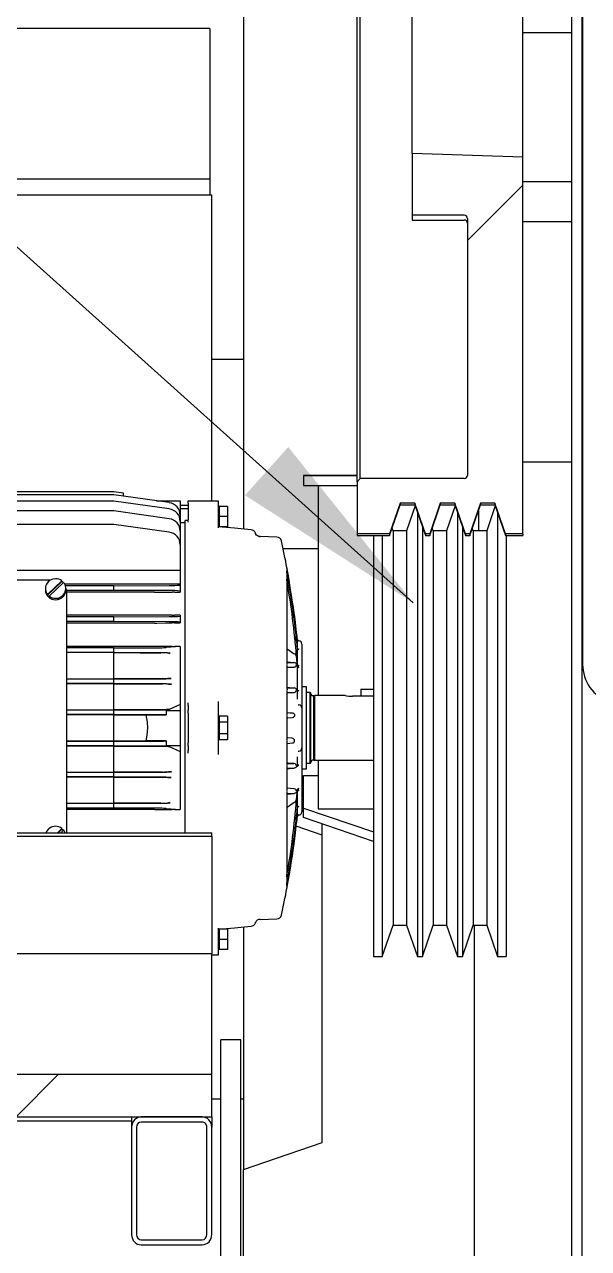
# Model space of a CAD drawing. Header units: millimetres. Extents: x 0 to 55611, y 0 to 32827.
# Drawn here: x 13810 to 14167, y 14158 to 14934 of the extents above; entities that cross this region are included whole.
import ezdxf

# ---------------------------------------------------------------- set-up
doc = ezdxf.new("R2010")
doc.units = ezdxf.units.MM
doc.header["$LTSCALE"] = 10
doc.linetypes.add('SLD-Continua', pattern=[0])
doc.layers.add('EQUIPO', color=30, linetype='SLD-Continua')
doc.layers.add('STRUC', color=5, linetype='SLD-Continua')
doc.styles.add('1', font='romans.shx', dxfattribs={"height": 125})
doc.dimstyles.new('50', dxfattribs={"dimscale": 0, "dimtxt": 125, "dimasz": 125, "dimexe": 125, "dimexo": 125, "dimgap": 50, "dimtad": 1, "dimdec": 0, "dimlfac": 49.861111, "dimzin": 1, "dimtxsty": '1', "dimcen": 2.5, "dimclrd": 1, "dimclre": 1, "dimadec": 0, "dimazin": 0, "dimtfac": 1, "dimtdec": 0, "dimtmove": 0, "dimatfit": 3, "dimfxl": 1, "dimtzin": 1, "dimarcsym": 0})

msp = doc.modelspace()

# ---------------------------------------------------------------- hatches: boundary and pattern name
at = {"linetype": 'SLD-Continua', "lineweight": 18}
h = msp.add_hatch(dxfattribs=at)
h.set_pattern_fill('ANSI31', scale=60, style=0)
h.set_pattern_definition([(45, (-10791.88, -12779.92), (-134.7038, 134.7038), [])])
edge = h.paths.add_edge_path(flags=0)
edge.add_spline(control_points=[(14125.6, 14849.39), (14102.27, 14850.18), (14078.94, 14850.97), (14055.6, 14851.77)], knot_values=[0.147733, 0.147733, 0.147733, 0.147733, 0.217773, 0.217773, 0.217773, 0.217773], weights=[1, 1, 1, 1], degree=3, periodic=0)
edge.add_line((14055.6, 14851.77), (14055.6, 14812.64))
edge.add_line((14055.6, 14812.64), (14088.6, 14812.64))
edge.add_spline(control_points=[(14088.6, 14812.64), (14088.79, 14812.64), (14088.98, 14812.61), (14089.16, 14812.56), (14089.37, 14812.49), (14089.57, 14812.39), (14089.75, 14812.27), (14089.93, 14812.14), (14090.09, 14811.98), (14090.22, 14811.8), (14090.35, 14811.61), (14090.45, 14811.4), (14090.52, 14811.18), (14090.57, 14810.99), (14090.6, 14810.78), (14090.6, 14810.58)], knot_values=[0.007559, 0.007559, 0.007559, 0.007559, 0.008123, 0.008123, 0.008123, 0.008775, 0.008775, 0.008775, 0.009438, 0.009438, 0.009438, 0.010119, 0.010119, 0.010119, 0.010735, 0.010735, 0.010735, 0.010735], weights=[1, 1, 1, 1, 1, 1, 1, 1, 1, 1, 1, 1, 1, 1, 1, 1], degree=3, periodic=0)
edge.add_line((14090.6, 14810.58), (14090.6, 14647.73))
edge.add_spline(control_points=[(14090.6, 14647.73), (14090.6, 14647.63), (14090.6, 14647.52), (14090.58, 14647.42), (14090.55, 14647.2), (14090.47, 14646.98), (14090.37, 14646.78), (14090.26, 14646.58), (14090.12, 14646.39), (14089.95, 14646.24), (14089.78, 14646.09), (14089.59, 14645.97), (14089.38, 14645.88), (14089.25, 14645.82), (14089.12, 14645.78), (14088.98, 14645.76), (14088.86, 14645.73), (14088.73, 14645.72), (14088.6, 14645.72)], knot_values=[0.009776, 0.009776, 0.009776, 0.009776, 0.010087, 0.010087, 0.010087, 0.010764, 0.010764, 0.010764, 0.011441, 0.011441, 0.011441, 0.012115, 0.012115, 0.012115, 0.012532, 0.012532, 0.012532, 0.012907, 0.012907, 0.012907, 0.012907], weights=[1, 1, 1, 1, 1, 1, 1, 1, 1, 1, 1, 1, 1, 1, 1, 1, 1, 1, 1], degree=3, periodic=0)
edge.add_line((14088.6, 14645.72), (14022.6, 14645.72))
edge.add_spline(control_points=[(14022.6, 14645.72), (14021.94, 14645.05), (14021.27, 14644.38), (14020.6, 14643.71)], knot_values=[0.720724, 0.720724, 0.720724, 0.720724, 0.723555, 0.723555, 0.723555, 0.723555], weights=[1, 1, 1, 1], degree=3, periodic=0)
edge.add_line((14020.6, 14643.71), (14020.6, 14610.59))
edge.add_line((14020.6, 14610.59), (14041.25, 14610.59))
edge.add_spline(control_points=[(14041.25, 14610.59), (14043.49, 14617.11), (14045.73, 14623.63), (14047.97, 14630.16)], knot_values=[0, 0, 0, 0, 1, 1, 1, 1], weights=[1, 1, 1, 1], degree=3, periodic=0)
edge.add_line((14047.97, 14630.16), (14057.24, 14630.16))
edge.add_spline(control_points=[(14057.24, 14630.16), (14059.48, 14623.63), (14061.72, 14617.11), (14063.95, 14610.59)], knot_values=[0, 0, 0, 0, 1, 1, 1, 1], weights=[1, 1, 1, 1], degree=3, periodic=0)
edge.add_line((14063.95, 14610.59), (14066.65, 14610.59))
edge.add_spline(control_points=[(14066.65, 14610.59), (14068.89, 14617.11), (14071.13, 14623.63), (14073.37, 14630.16)], knot_values=[0, 0, 0, 0, 1, 1, 1, 1], weights=[1, 1, 1, 1], degree=3, periodic=0)
edge.add_line((14073.37, 14630.16), (14082.64, 14630.16))
edge.add_spline(control_points=[(14082.64, 14630.16), (14084.88, 14623.63), (14087.12, 14617.11), (14089.35, 14610.59)], knot_values=[0, 0, 0, 0, 1, 1, 1, 1], weights=[1, 1, 1, 1], degree=3, periodic=0)
edge.add_line((14089.35, 14610.59), (14092.05, 14610.59))
edge.add_spline(control_points=[(14092.05, 14610.59), (14094.29, 14617.11), (14096.53, 14623.63), (14098.77, 14630.16)], knot_values=[0, 0, 0, 0, 1, 1, 1, 1], weights=[1, 1, 1, 1], degree=3, periodic=0)
edge.add_line((14098.77, 14630.16), (14108.04, 14630.16))
edge.add_spline(control_points=[(14108.04, 14630.16), (14110.28, 14623.63), (14112.52, 14617.11), (14114.75, 14610.59)], knot_values=[0, 0, 0, 0, 1, 1, 1, 1], weights=[1, 1, 1, 1], degree=3, periodic=0)
edge.add_line((14114.75, 14610.59), (14125.6, 14610.59))
edge.add_line((14125.6, 14610.59), (14125.6, 14849.39))
h = msp.add_hatch(dxfattribs=at)
h.set_pattern_fill('ANSI34', scale=60, style=0)
h.set_pattern_definition([(45, (-10791.9, -12779.9), (-808.223, 808.223), []), (45, (-10522.5, -12779.9), (-808.223, 808.223), []), (45, (-10253.1, -12779.9), (-808.223, 808.223), []), (45, (-9983.7, -12779.9), (-808.223, 808.223), [])])
h.paths.add_polyline_path([(13928.43, 14268.02), (13013.43, 14268.02), (13013.43, 14240.99), (13928.43, 14240.99)], flags=0)

# ---------------------------------------------------------------- linework, layer by layer
at = {"color": 7, "linetype": 'SLD-Continua', "lineweight": 25}
for p, q in [((13986.7, 14647.68), (13986.7, 14647.65)), ((14020.6, 14647.68), (13986.7, 14647.68)), ((13986.7, 14647.65), (14020.6, 14647.65)), ((13986.7, 14647.65), (13986.7, 14641.3)), ((14012.18, 14647.67), (14012.18, 14647.66)), ((13866.4, 14637.33), (13781.4, 14637.33)), ((13872.4, 14636.49), (13866.4, 14637.33)), ((13872.4, 14634.52), (13872.4, 14636.49)), ((13986.7, 14641.3), (14020.6, 14641.3)), ((13995.9, 14641.3), (13995.9, 14508.22)), ((13866.4, 14635.36), (13646.4, 14635.36)), ((13866.4, 14631.36), (13646.4, 14631.36)), ((13901.51, 14630.43), (13866.4, 14635.36)), ((13901.51, 14626.43), (13866.4, 14631.36)), ((13893.3, 14631.58), (13908.4, 14631.58)), ((13908.4, 14631.58), (13908.4, 14622.5)), ((13913.55, 14631.58), (13932.55, 14631.58)), ((13913.55, 14630.1), (13913.55, 14631.58)), ((13913.55, 14630.1), (13913.55, 14619.53)), ((13932.55, 14631.58), (13932.55, 14630.1)), ((13932.55, 14630.1), (13932.55, 14615.95)), ((13938.45, 14628.08), (13933.15, 14628.08)), ((13933.15, 14628.08), (13933.15, 14621.58)), ((13938.45, 14628.08), (13938.45, 14621.58)), ((14057.46, 14628.43), (14051.98, 14612.52)), ((14082.86, 14628.43), (14077.38, 14612.52)), ((14108.26, 14628.43), (14102.78, 14612.52)), ((13866.4, 14625.2), (13646.4, 14625.2)), ((13901.51, 14620.27), (13866.4, 14625.2)), ((13908.4, 14622.5), (13908.4, 14618.5)), ((13933.15, 14627.38), (13932.55, 14627.38)), ((13938.45, 14621.58), (13933.15, 14621.58)), ((13933.15, 14621.58), (13933.15, 14615.08)), ((13938.45, 14621.58), (13938.45, 14615.08)), ((14058.82, 14624.5), (14058.82, 14355.84)), ((14084.22, 14624.5), (14084.22, 14355.84)), ((14097.5, 14625.41), (14097.5, 14612.52)), ((14109.62, 14624.5), (14109.62, 14355.84)), ((13866.4, 14616.66), (13646.4, 14616.66)), ((13901.51, 14611.73), (13866.4, 14616.66)), ((13908.4, 14618.5), (13908.4, 14612.35)), ((13911.55, 14617.58), (13908.4, 14617.58)), ((13908.4, 14612.35), (13908.4, 14603.8)), ((13913.55, 14619.03), (13911.55, 14619.08)), ((13911.55, 14487.58), (13911.55, 14619.08)), ((13913.55, 14618.06), (13913.55, 14619.53)), ((13932.55, 14615.95), (13932.55, 14614.48)), ((13932.55, 14615.78), (13933.15, 14615.78)), ((13938.45, 14615.08), (13933.15, 14615.08)), ((14043.42, 14612.52), (14042.84, 14614.2)), ((14051.98, 14612.52), (14043.42, 14612.52)), ((14043.42, 14612.52), (14043.42, 14373.9)), ((14051.98, 14612.52), (14051.98, 14373.9)), ((14061.99, 14615.28), (14061.99, 14355.84)), ((14068.82, 14612.52), (14068.24, 14614.2)), ((14077.38, 14612.52), (14068.82, 14612.52)), ((14068.82, 14612.52), (14068.82, 14373.9)), ((14077.38, 14612.52), (14077.38, 14373.9)), ((14087.39, 14615.28), (14087.39, 14355.84)), ((14094.22, 14612.52), (14093.64, 14614.2)), ((14102.78, 14612.52), (14094.22, 14612.52)), ((14094.22, 14612.52), (14094.22, 14373.9)), ((14102.78, 14612.52), (14102.78, 14373.9)), ((13959.02, 14608.92), (13958.18, 14609.05)), ((13958.53, 14608.97), (13959.02, 14608.92)), ((13959.02, 14608.92), (13958.53, 14608.97)), ((13969.77, 14608.64), (13959.02, 14608.92)), ((14031.04, 14609.58), (14031.04, 14355.84)), ((14036.59, 14609.58), (14036.59, 14355.84)), ((14115.17, 14609.58), (14115.17, 14355.84)), ((13908.4, 14603.8), (13908.4, 14587.33)), ((13908.4, 14587.33), (13604.4, 14587.33)), ((13825.25, 14581.2), (13687.55, 14581.2)), ((13826.19, 14581.25), (13825.25, 14581.2)), ((13908.4, 14587.33), (13908.4, 14578.75)), ((13976.18, 14585.98), (13976.18, 14588.23)), ((13976.18, 14580.63), (13976.18, 14585.54)), ((13822.9, 14575.99), (13822.9, 14575.07)), ((13833.43, 14580.84), (13824.3, 14572.16)), ((13833.43, 14580.38), (13824.3, 14571.69)), ((13825.36, 14571.15), (13834.49, 14579.83)), ((13833.43, 14580.38), (13833.43, 14580.84)), ((13908.4, 14578.75), (13835.21, 14578.75)), ((13866.4, 14577.73), (13835.64, 14577.73)), ((13835.9, 14575.07), (13835.9, 14575.99)), ((13836.27, 14574.8), (13836.03, 14575.95)), ((13866.4, 14574.83), (13836.28, 14574.83)), ((13836.3, 14574.7), (13836.3, 14570.39)), ((13836.4, 14573.62), (13836.4, 14421.14)), ((13892.19, 14573.59), (13836.4, 14573.59)), ((13866.4, 14577.73), (13901.51, 14577.9)), ((13866.4, 14574.83), (13866.4, 14577.73)), ((13901.51, 14574.66), (13866.4, 14574.83)), ((13892.19, 14573.59), (13893.49, 14573.6)), ((13904.71, 14573.72), (13903.41, 14573.72)), ((13904.71, 14573.72), (13908.4, 14573.72)), ((13908.4, 14578.75), (13908.4, 14578.18)), ((13908.4, 14578.18), (13908.4, 14574.38)), ((13908.4, 14574.38), (13908.4, 14573.72)), ((13976.18, 14528.18), (13976.18, 14580.06)), ((13824.3, 14571.69), (13824.3, 14572.16)), ((13825.36, 14570.68), (13825.36, 14571.15)), ((13836.3, 14570.39), (13836.3, 14421.59)), ((13892.19, 14559.18), (13836.4, 14559.18)), ((13866.4, 14558.03), (13836.4, 14558.03)), ((13866.4, 14558.03), (13901.51, 14558.2)), ((13866.4, 14555.13), (13866.4, 14558.03)), ((13893.49, 14559.17), (13892.19, 14559.18)), ((13903.41, 14559.06), (13904.71, 14559.05)), ((13908.4, 14559.05), (13904.71, 14559.05)), ((13908.4, 14559.05), (13908.4, 14558.48)), ((13908.4, 14558.48), (13908.4, 14554.68)), ((13866.4, 14555.13), (13836.4, 14555.13)), ((13892.19, 14554.1), (13836.4, 14554.1)), ((13901.51, 14554.96), (13866.4, 14555.13)), ((13892.19, 14554.1), (13893.49, 14554.1)), ((13904.71, 14554.22), (13903.41, 14554.21)), ((13904.71, 14554.22), (13908.4, 14554.22)), ((13908.4, 14554.68), (13908.4, 14554.22)), ((13982.72, 14543.07), (13982.72, 14543.64)), ((13982.72, 14543.07), (13982.72, 14543.07)), ((13982.72, 14538.25), (13982.72, 14543.06)), ((13983.72, 14542.74), (13983.63, 14542.75)), ((13892.19, 14539.3), (13836.4, 14539.3)), ((13866.4, 14538.33), (13836.4, 14538.33)), ((13866.4, 14535.43), (13836.4, 14535.43)), ((13866.4, 14535.34), (13836.4, 14535.34)), ((13866.4, 14538.33), (13893.84, 14538.46)), ((13866.4, 14535.43), (13866.4, 14538.33)), ((13894.53, 14535.29), (13866.4, 14535.43)), ((13866.4, 14518.74), (13866.4, 14535.34)), ((13893.49, 14539.3), (13892.19, 14539.3)), ((13908.4, 14539.19), (13899.55, 14538.6)), ((13903.41, 14539.19), (13904.71, 14539.19)), ((13908.4, 14539.19), (13904.71, 14539.19)), ((13908.4, 14539.19), (13908.4, 14502.56)), ((13976.18, 14537.82), (13980.73, 14534.69)), ((13982.72, 14527.8), (13982.72, 14538.18)), ((13982.81, 14537.89), (13982.72, 14538.17)), ((13985.55, 14540.75), (13985.55, 14504.94)), ((13975.93, 14527.8), (13976.13, 14527.8)), ((13976.13, 14527.58), (13975.95, 14527.58)), ((13976.18, 14529.45), (13980.73, 14529.08)), ((13976.18, 14529.08), (13980.73, 14529.08)), ((13976.18, 14512.19), (13976.18, 14527.25)), ((13982.25, 14527.8), (13982.63, 14527.8)), ((13982.65, 14527.58), (13982.25, 14527.58)), ((13982.65, 14527.8), (13982.72, 14527.8)), ((13982.71, 14527.58), (13982.67, 14527.58)), ((13982.72, 14526.88), (13982.72, 14527.56)), ((13976.18, 14526.09), (13980.49, 14526.09)), ((13980.49, 14526.09), (13976.18, 14525.74)), ((13980.77, 14526.13), (13980.49, 14526.09)), ((13982.72, 14511.71), (13982.72, 14526.64)), ((13836.4, 14518.74), (13866.4, 14518.74)), ((13866.4, 14518.63), (13836.4, 14518.63)), ((13866.4, 14515.73), (13836.4, 14515.73)), ((13866.4, 14515.64), (13836.4, 14515.64)), ((13866.4, 14518.63), (13895.08, 14518.77)), ((13866.4, 14515.73), (13866.4, 14518.63)), ((13895.5, 14515.59), (13866.4, 14515.73)), ((13866.4, 14499.04), (13866.4, 14515.64)), ((13975.94, 14511.71), (13976.13, 14511.71)), ((13976.13, 14511.58), (13975.95, 14511.58)), ((13976.18, 14513.08), (13980.68, 14513.08)), ((13982.25, 14511.71), (13982.72, 14511.71)), ((13982.72, 14511.58), (13982.25, 14511.58)), ((13982.72, 14505.9), (13982.72, 14511.58)), ((13988.55, 14513.58), (13985.55, 14513.58)), ((13988.55, 14487.58), (13988.55, 14513.58)), ((14022.95, 14512.19), (14022.95, 14507.66)), ((14022.95, 14512.19), (14031.04, 14512.19)), ((13932.55, 14504.44), (13932.55, 14502.77)), ((13976.18, 14496), (13976.18, 14511.19)), ((13976.18, 14510.09), (13980.54, 14510.09)), ((13985.55, 14504.94), (13985.55, 14500.25)), ((13990.85, 14510.08), (13988.55, 14510.08)), ((13990.85, 14465.08), (13990.85, 14510.08)), ((13991.35, 14509.58), (13990.85, 14510.08)), ((13991.35, 14465.58), (13991.35, 14509.58)), ((13993.1, 14508.02), (13992.35, 14508.02)), ((13993.1, 14508.02), (13993.85, 14508.22)), ((13993.1, 14467.14), (13993.1, 14508.02)), ((13993.85, 14466.94), (13993.85, 14508.22)), ((14012.95, 14508.22), (13993.85, 14508.22)), ((14022.95, 14507.66), (14017.71, 14507.66)), ((14031.04, 14507.66), (14022.95, 14507.66)), ((13836.4, 14499.04), (13866.4, 14499.04)), ((13866.4, 14498.93), (13836.4, 14498.93)), ((13866.4, 14496.03), (13836.4, 14496.03)), ((13866.4, 14495.93), (13836.4, 14495.93)), ((13866.4, 14498.93), (13895.77, 14499.07)), ((13866.4, 14496.03), (13866.4, 14498.93)), ((13895.91, 14495.89), (13866.4, 14496.03)), ((13866.4, 14495.93), (13886.52, 14495.83)), ((13866.4, 14487.58), (13866.4, 14495.93)), ((13886.52, 14495.83), (13899.61, 14495.83)), ((13899.68, 14499.21), (13897.48, 14499.19)), ((13901.24, 14499.13), (13899.51, 14498.58)), ((13899.51, 14498.58), (13899.61, 14495.83)), ((13899.51, 14498.58), (13908.4, 14498.58)), ((13901.4, 14499.21), (13899.68, 14499.21)), ((13908.4, 14502.56), (13908.4, 14498.58)), ((13908.4, 14498.58), (13908.4, 14476.58)), ((13913.55, 14501.81), (13913.55, 14503.5)), ((13913.55, 14501.81), (13913.55, 14498.98)), ((13913.55, 14497.05), (13913.55, 14498.98)), ((13913.55, 14497.05), (13913.55, 14478.12)), ((13932.55, 14502.77), (13932.55, 14498.98)), ((13932.55, 14498.98), (13932.55, 14497.05)), ((13932.55, 14497.05), (13932.55, 14478.12)), ((13983.21, 14502.29), (13983.72, 14502.24)), ((13985.55, 14500.25), (13985.55, 14487.58)), ((13933.15, 14493.38), (13932.55, 14493.38)), ((13938.45, 14495.09), (13933.15, 14495.09)), ((13933.15, 14495.09), (13933.15, 14491.33)), ((13938.45, 14491.33), (13933.15, 14491.33)), ((13933.15, 14491.33), (13933.15, 14483.83)), ((13938.45, 14495.09), (13938.45, 14491.33)), ((13938.45, 14491.33), (13938.45, 14483.83)), ((13976.18, 14487.58), (13976.18, 14495.2)), ((13866.4, 14479.23), (13866.4, 14487.58)), ((13911.55, 14421.14), (13911.55, 14487.58)), ((13932.55, 14481.78), (13933.15, 14481.78)), ((13938.45, 14483.83), (13933.15, 14483.83)), ((13933.15, 14483.83), (13933.15, 14480.08)), ((13938.45, 14483.83), (13938.45, 14480.08)), ((13976.18, 14480.02), (13976.18, 14487.58)), ((13985.55, 14487.58), (13985.55, 14474.91)), ((13988.55, 14461.58), (13988.55, 14487.58)), ((13836.4, 14479.23), (13866.4, 14479.23)), ((13866.4, 14479.13), (13836.4, 14479.13)), ((13866.4, 14476.23), (13836.4, 14476.23)), ((13866.4, 14476.12), (13836.4, 14476.12)), ((13886.52, 14479.33), (13866.4, 14479.23)), ((13866.4, 14479.13), (13895.91, 14479.27)), ((13866.4, 14476.23), (13866.4, 14479.13)), ((13895.77, 14476.09), (13866.4, 14476.23)), ((13866.4, 14459.53), (13866.4, 14476.12)), ((13899.61, 14479.33), (13886.52, 14479.33)), ((13897.48, 14475.97), (13899.68, 14475.95)), ((13899.61, 14479.33), (13899.51, 14476.58)), ((13899.51, 14476.58), (13901.24, 14476.03)), ((13899.51, 14476.58), (13908.4, 14476.58)), ((13901.4, 14475.95), (13899.68, 14475.95)), ((13908.4, 14476.58), (13908.4, 14472.6)), ((13908.4, 14472.6), (13908.4, 14435.97)), ((13913.55, 14476.18), (13913.55, 14478.12)), ((13913.55, 14476.18), (13913.55, 14473.35)), ((13913.55, 14471.66), (13913.55, 14473.35)), ((13932.55, 14478.12), (13932.55, 14476.18)), ((13932.55, 14476.18), (13932.55, 14472.39)), ((13938.45, 14480.08), (13933.15, 14480.08)), ((13976.18, 14463.97), (13976.18, 14479.04)), ((13983.21, 14472.88), (13983.72, 14472.92)), ((13985.55, 14474.91), (13985.55, 14470.22)), ((13932.55, 14472.39), (13932.55, 14470.72)), ((13976.18, 14465.08), (13980.54, 14465.08)), ((13982.72, 14463.58), (13982.72, 14469.27)), ((13985.55, 14470.22), (13985.55, 14434.41)), ((13990.85, 14465.08), (13988.55, 14465.08)), ((13991.35, 14465.58), (13990.85, 14465.08)), ((13993.1, 14467.14), (13992.35, 14467.14)), ((13993.1, 14467.14), (13993.85, 14466.94)), ((14031.04, 14466.94), (13993.85, 14466.94)), ((13995.9, 14466.94), (13995.9, 14436.26)), ((13836.4, 14459.53), (13866.4, 14459.53)), ((13866.4, 14459.43), (13836.4, 14459.43)), ((13866.4, 14459.43), (13895.5, 14459.57)), ((13866.4, 14456.53), (13866.4, 14459.43)), ((13975.94, 14463.45), (13976.13, 14463.45)), ((13976.13, 14463.58), (13975.95, 14463.58)), ((13976.18, 14447.89), (13976.18, 14463.01)), ((13976.18, 14462.09), (13980.68, 14462.09)), ((13982.72, 14463.58), (13982.25, 14463.58)), ((13982.25, 14463.45), (13982.72, 14463.45)), ((13985.55, 14461.58), (13988.55, 14461.58)), ((13986.7, 14457.38), (13995.9, 14457.38)), ((13986.7, 14436.84), (13986.7, 14457.38)), ((13866.4, 14456.53), (13836.4, 14456.53)), ((13866.4, 14456.42), (13836.4, 14456.42)), ((13895.08, 14456.39), (13866.4, 14456.53)), ((13866.4, 14439.82), (13866.4, 14456.42)), ((13980.49, 14449.08), (13976.18, 14449.42)), ((13975.93, 14447.36), (13976.13, 14447.36)), ((13976.13, 14447.58), (13975.95, 14447.58)), ((13976.18, 14395.13), (13976.18, 14446.97)), ((13976.18, 14446.09), (13980.73, 14446.09)), ((13976.18, 14445.72), (13980.73, 14446.09)), ((13982.65, 14447.58), (13982.25, 14447.58)), ((13982.25, 14447.36), (13982.63, 14447.36)), ((13982.65, 14447.36), (13982.72, 14447.36)), ((13982.71, 14447.58), (13982.67, 14447.58)), ((13982.72, 14447.6), (13982.72, 14448.28)), ((13982.72, 14436.98), (13982.72, 14447.36)), ((13836.4, 14439.82), (13866.4, 14439.82)), ((13866.4, 14439.73), (13836.4, 14439.73)), ((13866.4, 14436.83), (13836.4, 14436.83)), ((13892.19, 14435.86), (13836.4, 14435.86)), ((13866.4, 14439.73), (13894.53, 14439.87)), ((13866.4, 14436.83), (13866.4, 14439.73)), ((13893.84, 14436.7), (13866.4, 14436.83)), ((13892.19, 14435.86), (13893.49, 14435.87)), ((13899.55, 14436.56), (13908.4, 14435.97)), ((13904.71, 14435.97), (13903.41, 14435.97)), ((13904.71, 14435.97), (13908.4, 14435.97)), ((13976.18, 14437.34), (13980.73, 14440.47)), ((13982.72, 14432.1), (13982.72, 14436.91)), ((13986.7, 14436.84), (14031.04, 14421.67)), ((13986.7, 14430.88), (13986.7, 14436.84)), ((13995.9, 14436.26), (14031.04, 14436.26)), ((13982.25, 14432.06), (13982.25, 14427.63)), ((13982.72, 14432.09), (13982.72, 14432.1)), ((13982.72, 14431.52), (13982.72, 14432.09)), ((13983.63, 14432.41), (13983.72, 14432.42)), ((14031.04, 14415.7), (13986.7, 14430.88)), ((13833.43, 14423.92), (13830.52, 14421.14)), ((13833.43, 14423.45), (13831.01, 14421.14)), ((13832.64, 14421.14), (13834.49, 14422.91)), ((13833.43, 14423.45), (13833.43, 14423.92)), ((13836.3, 14421.59), (13836.3, 14421.06)), ((13976.18, 14389.6), (13976.18, 14394.53)), ((13976.18, 14386.94), (13976.18, 14389.18)), ((14043.42, 14373.9), (14043.42, 14362.64)), ((14051.98, 14373.9), (14051.98, 14362.64)), ((14068.82, 14373.9), (14068.82, 14362.64)), ((14077.38, 14373.9), (14077.38, 14362.64)), ((14094.22, 14373.9), (14094.22, 14362.64)), ((14102.78, 14373.9), (14102.78, 14362.64)), ((13959.02, 14366.24), (13969.77, 14366.52)), ((13932.55, 14360.68), (13932.55, 14359.21)), ((13933.15, 14359.38), (13932.55, 14359.38)), ((13932.55, 14359.21), (13932.55, 14345.06)), ((13938.45, 14360.08), (13933.15, 14360.08)), ((13933.15, 14360.08), (13933.15, 14353.58)), ((13938.45, 14360.08), (13938.45, 14353.58)), ((14036.59, 14342.8), (14043.42, 14362.64)), ((14043.42, 14362.64), (14051.98, 14362.64)), ((14051.98, 14362.64), (14058.82, 14342.8)), ((14061.99, 14342.8), (14068.82, 14362.64)), ((14068.82, 14362.64), (14077.38, 14362.64)), ((14077.38, 14362.64), (14084.22, 14342.8)), ((14087.39, 14342.8), (14094.22, 14362.64)), ((14094.22, 14362.64), (14102.78, 14362.64)), ((14102.78, 14362.64), (14109.62, 14342.8)), ((13938.45, 14353.58), (13933.15, 14353.58)), ((13933.15, 14353.58), (13933.15, 14347.08)), ((13938.45, 14353.58), (13938.45, 14347.08)), ((14031.04, 14355.84), (14031.04, 14342.8)), ((14036.59, 14355.84), (14036.59, 14342.8)), ((14058.82, 14355.84), (14058.82, 14342.8)), ((14061.99, 14355.84), (14061.99, 14342.8)), ((14084.22, 14355.84), (14084.22, 14342.8)), ((14087.39, 14355.84), (14087.39, 14342.8)), ((14109.62, 14355.84), (14109.62, 14342.8)), ((14115.17, 14355.84), (14115.17, 14342.8)), ((13932.55, 14343.58), (13928.43, 14343.58)), ((13932.55, 14347.78), (13933.15, 14347.78)), ((13932.55, 14345.06), (13932.55, 14343.58)), ((13938.45, 14347.08), (13933.15, 14347.08)), ((14031.04, 14342.8), (14036.59, 14342.8)), ((14058.82, 14342.8), (14061.99, 14342.8)), ((14084.22, 14342.8), (14087.39, 14342.8)), ((14109.62, 14342.8), (14115.17, 14342.8)), ((13946.9, 14289.78), (13934.2, 14289.78)), ((13934.2, 14130.18), (13934.2, 14289.78)), ((13946.9, 14130.18), (13946.9, 14289.78))]:
    msp.add_line(p, q, dxfattribs=at)
at = {"color": 7, "linetype": 'SLD-Continua', "lineweight": 25, "flags": 128}
for points in [[(14020.6, 14647.67), (14019.85, 14647.67), (14018.06, 14647.67), (14016.41, 14647.67), (14014.97, 14647.67), (14013.78, 14647.67), (14012.9, 14647.67), (14012.36, 14647.67), (14012.18, 14647.67)], [(14012.18, 14647.66), (14012.36, 14647.66), (14012.9, 14647.66), (14013.78, 14647.66), (14014.97, 14647.66), (14016.41, 14647.66), (14018.06, 14647.66), (14019.85, 14647.66), (14020.6, 14647.66)], [(13953.43, 14613.3), (13942.92, 14614.18), (13932.41, 14615.06)], [(13956.18, 14610.78), (13956.15, 14610.91), (13956.07, 14611.15)], [(13958, 14609.09), (13956.73, 14609.83), (13956.13, 14610.95)], [(13958.59, 14608.96), (13958.14, 14609.05), (13957.97, 14609.11)], [(13959.02, 14608.92), (13958.54, 14608.97), (13958.19, 14609.04)], [(13976.14, 14586.19), (13976.14, 14586.2), (13976.14, 14586.21), (13976.13, 14586.22), (13976.13, 14586.23), (13976.13, 14586.23), (13976.13, 14586.24), (13976.13, 14586.25), (13976.13, 14586.26)], [(13982.22, 14547.79), (13982.2, 14547.92), (13981.69, 14552.41), (13981.22, 14556.25), (13980.81, 14559.44), (13980.47, 14561.98), (13980.17, 14564.11), (13979.7, 14567.4), (13979.07, 14571.61), (13978.25, 14576.74), (13977.22, 14582.8), (13976.17, 14588.58)], [(13836.4, 14573.62), (13836.26, 14574.92), (13836.11, 14575.52)], [(13893.49, 14573.6), (13899.04, 14573.66), (13903.41, 14573.72)], [(13976.15, 14580.78), (13976.15, 14580.8), (13976.14, 14580.82), (13976.14, 14580.84), (13976.14, 14580.86), (13976.14, 14580.88), (13976.13, 14580.89), (13976.13, 14580.91), (13976.13, 14580.93)], [(13903.41, 14559.06), (13897.85, 14559.12), (13893.49, 14559.17)], [(13893.49, 14554.1), (13899.05, 14554.16), (13903.41, 14554.21)], [(13982.72, 14543.07), (13982.72, 14543.07), (13982.72, 14543.07)], [(13982.72, 14543.06), (13982.72, 14543.06), (13982.72, 14543.06)], [(13866.4, 14535.34), (13883.08, 14535.26), (13896.18, 14535.19)], [(13903.41, 14539.19), (13897.85, 14539.25), (13893.49, 14539.3)], [(13900.27, 14535.16), (13901.22, 14535.1), (13901.97, 14535.05)], [(13980.73, 14534.69), (13980.75, 14534.68), (13980.77, 14534.67)], [(13982.72, 14538.27), (13982.72, 14538.26), (13982.72, 14538.25)], [(13982.72, 14538.18), (13982.72, 14538.17), (13982.72, 14538.17)], [(13976.13, 14527.58), (13976.14, 14527.57), (13976.17, 14527.41), (13976.14, 14527.21)], [(13980.73, 14529.08), (13980.75, 14529.07), (13980.77, 14529.07)], [(13982.25, 14527.8), (13982.24, 14527.81), (13982.23, 14527.85), (13982.09, 14528.18), (13981.78, 14528.6), (13981.31, 14528.92), (13980.77, 14529.07)], [(13982.63, 14527.8), (13982.65, 14527.74), (13982.65, 14527.69)], [(13982.65, 14527.69), (13982.65, 14527.75), (13982.65, 14527.8)], [(13982.65, 14527.69), (13982.65, 14527.63), (13982.65, 14527.58)], [(13982.67, 14527.58), (13982.66, 14527.64), (13982.65, 14527.69)], [(13982.71, 14526.94), (13982.72, 14526.9), (13982.72, 14526.88)], [(13982.72, 14526.64), (13982.72, 14526.61), (13982.72, 14526.59)], [(13896.97, 14518.9), (13879.85, 14518.81), (13866.4, 14518.74)], [(13866.4, 14515.64), (13883.59, 14515.55), (13897.09, 14515.48)], [(13902.76, 14519.04), (13901.57, 14518.96), (13900.63, 14518.9)], [(13901.06, 14515.46), (13902.09, 14515.4), (13902.9, 14515.35)], [(13976.17, 14512.15), (13976.17, 14512.12), (13976.17, 14511.9), (13976.15, 14511.79), (13976.14, 14511.74), (13976.13, 14511.72), (13976.13, 14511.71)], [(13976.13, 14511.58), (13976.13, 14511.57), (13976.17, 14511.38), (13976.13, 14511.15)], [(13976.18, 14513.44), (13977.77, 14513.31), (13980.68, 14513.08)], [(13980.68, 14513.08), (13980.73, 14513.07), (13980.77, 14513.07)], [(13982.25, 14511.71), (13982.24, 14511.72), (13982.22, 14511.79), (13982.09, 14512.13), (13981.79, 14512.55), (13981.34, 14512.88), (13980.77, 14513.07)], [(13982.72, 14511.71), (13982.72, 14511.71), (13982.72, 14511.71)], [(13982.72, 14511.58), (13982.72, 14511.58), (13982.72, 14511.58)], [(13980.54, 14510.09), (13976.81, 14509.79), (13976.18, 14509.74)], [(13980.77, 14510.12), (13980.64, 14510.1), (13980.54, 14510.09)], [(14012.95, 14508.22), (14013.04, 14508.2), (14013.31, 14508.14)], [(13897.48, 14499.19), (13880.07, 14499.1), (13866.4, 14499.04)], [(13886.52, 14495.83), (13887.5, 14491.25), (13887.74, 14487.58)], [(13899.61, 14495.83), (13897.88, 14495.87), (13895.91, 14495.89)], [(13903.28, 14500.11), (13901.75, 14499.59), (13899.68, 14499.21)], [(13901.4, 14499.21), (13901.31, 14499.21), (13901.23, 14499.2)], [(13901.4, 14499.21), (13901.31, 14499.17), (13901.24, 14499.13)], [(13908.4, 14502.56), (13905.54, 14501.19), (13903.28, 14500.11)], [(13976.18, 14497.38), (13976.21, 14497.38), (13977.97, 14497.23), (13979.73, 14497.08)], [(13979.73, 14497.08), (13980.03, 14497.02), (13980.3, 14496.9), (13980.53, 14496.73), (13980.72, 14496.52), (13980.94, 14496.05), (13980.97, 14495.53), (13980.83, 14495.03), (13980.51, 14494.58), (13980.05, 14494.25), (13979.48, 14494.09)], [(13979.48, 14494.09), (13976.74, 14493.85), (13976.18, 14493.8)], [(13887.74, 14487.58), (13887.35, 14482.93), (13886.52, 14479.33)], [(13979.48, 14481.08), (13976.74, 14481.31), (13976.18, 14481.36)], [(13979.73, 14478.09), (13980.03, 14478.14), (13980.3, 14478.26), (13980.53, 14478.43), (13980.72, 14478.64), (13980.94, 14479.12), (13980.97, 14479.63), (13980.83, 14480.13), (13980.51, 14480.58), (13980.05, 14480.91), (13979.48, 14481.08)], [(13866.4, 14476.12), (13883.8, 14476.04), (13897.48, 14475.97)], [(13895.91, 14479.27), (13897.86, 14479.29), (13899.61, 14479.33)], [(13899.68, 14475.95), (13901.75, 14475.58), (13903.28, 14475.05)], [(13901.23, 14475.96), (13901.33, 14475.95), (13901.4, 14475.95)], [(13901.24, 14476.03), (13901.33, 14475.98), (13901.4, 14475.95)], [(13903.28, 14475.05), (13906.15, 14473.68), (13908.4, 14472.6)], [(13976.13, 14479.58), (13976.13, 14479.59), (13976.15, 14479.69), (13976.16, 14479.7), (13976.12, 14480.03)], [(13976.18, 14477.78), (13976.21, 14477.78), (13977.97, 14477.93), (13979.73, 14478.09)], [(13980.54, 14465.08), (13976.81, 14465.38), (13976.18, 14465.43)], [(13980.77, 14465.04), (13980.64, 14465.06), (13980.54, 14465.08)], [(13897.09, 14459.68), (13879.9, 14459.59), (13866.4, 14459.53)], [(13902.9, 14459.82), (13901.87, 14459.75), (13901.06, 14459.7)], [(13976.13, 14463.58), (13976.13, 14463.59), (13976.17, 14463.78), (13976.13, 14464.01)], [(13976.17, 14463.04), (13976.17, 14463.04), (13976.17, 14463.26), (13976.15, 14463.37), (13976.14, 14463.42), (13976.13, 14463.44), (13976.13, 14463.45)], [(13976.18, 14461.72), (13977.77, 14461.85), (13980.68, 14462.09)], [(13980.68, 14462.09), (13980.73, 14462.09), (13980.77, 14462.1)], [(13982.25, 14463.45), (13982.24, 14463.44), (13982.22, 14463.37), (13982.09, 14463.03), (13981.79, 14462.61), (13981.34, 14462.28), (13980.77, 14462.1)], [(13982.72, 14463.58), (13982.72, 14463.58), (13982.72, 14463.58)], [(13982.72, 14463.45), (13982.72, 14463.45), (13982.72, 14463.45)], [(13866.4, 14456.42), (13883.52, 14456.33), (13896.97, 14456.27)], [(13900.63, 14456.26), (13901.82, 14456.19), (13902.76, 14456.13)], [(13976.13, 14447.58), (13976.14, 14447.6), (13976.17, 14447.75), (13976.14, 14447.91)], [(13980.77, 14449.03), (13980.63, 14449.06), (13980.49, 14449.08)], [(13980.73, 14446.09), (13980.75, 14446.09), (13980.77, 14446.09)], [(13982.25, 14447.36), (13982.24, 14447.35), (13982.23, 14447.32), (13982.09, 14446.98), (13981.78, 14446.56), (13981.32, 14446.25), (13980.77, 14446.09)], [(13982.63, 14447.36), (13982.65, 14447.42), (13982.65, 14447.47)], [(13982.65, 14447.47), (13982.65, 14447.53), (13982.65, 14447.58)], [(13982.67, 14447.58), (13982.66, 14447.52), (13982.65, 14447.47)], [(13982.65, 14447.47), (13982.65, 14447.41), (13982.65, 14447.36)], [(13982.71, 14447.58), (13982.72, 14447.59), (13982.72, 14447.6)], [(13982.72, 14447.36), (13982.72, 14447.37), (13982.72, 14447.38)], [(13896.18, 14439.97), (13879.5, 14439.89), (13866.4, 14439.82)], [(13893.49, 14435.87), (13899.05, 14435.92), (13903.41, 14435.97)], [(13901.97, 14440.11), (13901.02, 14440.05), (13900.27, 14440)], [(13980.73, 14440.47), (13980.75, 14440.48), (13980.77, 14440.5)], [(13982.72, 14437), (13982.72, 14436.99), (13982.72, 14436.98)], [(13982.72, 14436.91), (13982.72, 14436.9), (13982.72, 14436.89)], [(13976.17, 14386.59), (13976.88, 14390.48), (13977.66, 14394.93), (13978.3, 14398.75), (13978.81, 14401.92), (13979.21, 14404.46), (13979.53, 14406.58), (13980.01, 14409.86), (13980.59, 14414.08), (13981.26, 14419.24), (13981.99, 14425.34), (13982.21, 14427.38)], [(13982.16, 14426.62), (13982.19, 14426.75), (13982.25, 14427.09)], [(13982.72, 14432.1), (13982.72, 14432.1), (13982.72, 14432.1)], [(13835.55, 14421.06), (13835.33, 14421.59), (13834.49, 14422.91)], [(13976.13, 14388.92), (13976.13, 14388.92), (13976.13, 14388.93), (13976.13, 14388.94), (13976.13, 14388.95), (13976.14, 14388.95), (13976.14, 14388.96), (13976.14, 14388.97), (13976.14, 14388.98)], [(13956.07, 14364.01), (13956.12, 14364.18), (13956.18, 14364.38)], [(13932.56, 14360.11), (13942.92, 14360.98), (13953.43, 14361.86)]]:
    msp.add_lwpolyline(points, dxfattribs=at)
at = {"color": 7, "linetype": 'SLD-Continua', "lineweight": 25}
for centre, radius, start, end in [((13900.4, 14622.5), 8, 0, 82), ((13900.4, 14618.5), 8, 0, 82), ((13900.4, 14612.35), 8, 0, 82), ((13953.19, 14610.31), 3, 16.23525, 85.23227), ((13900.4, 14603.8), 8, 0, 82), ((13969.69, 14605.64), 3, 12.46458, 88.5), ((13435.58, 14487.58), 550, 10.64076, 12.46458), ((13435.58, 14487.58), 549.94, 10.60845, 10.70864), ((13973.18, 14588.58), 3, 0, 10.64076), ((13829.12, 14576.01), 6.17, 87.37955, 218.70569), ((13829.42, 14575.46), 6.71, 53.22971, 90.14608), ((13435.58, 14487.58), 548.53, 9.78838, 9.90661), ((13435.58, 14487.58), 549.47, 10.34269, 10.44874), ((13435.58, 14487.58), 549.48, 10.34597, 10.44874), ((13435.58, 14487.58), 548.54, 9.79803, 9.90661), ((13973.19, 14588.29), 2.98, 358.61536, 10.32916), ((13973.13, 14588.25), 3.05, 7.57684, 10.93926), ((13973.05, 14585.65), 3.13, 355.01636, 10.66273), ((13435.58, 14487.58), 549.48, 5.80575, 10.33808), ((13829.25, 14575.24), 6.36, 181.56809, 271.30591), ((13829.68, 14575.97), 6.17, 267.37955, 38.70569), ((13829.6, 14575.28), 6.38, 42.87798, 53.03838), ((13829.89, 14575.09), 6.01, 317.20769, 359.79197), ((13903.11, 14623.9), 46.02, 268.0061, 276.59476), ((13903.02, 14526.36), 48.32, 83.60998, 91.78915), ((13971.3, 14580.13), 4.87, 358.18024, 8.3593), ((13435.58, 14487.58), 548.54, 4.75225, 9.78261), ((13829.18, 14575.76), 6.35, 219.81945, 233.05455), ((13829.38, 14576.52), 6.71, 233.22971, 270.14608), ((13829.43, 14575.53), 6.64, 269.70841, 317.08462), ((13903.11, 14604.2), 46.02, 268.0061, 276.59476), ((13903.02, 14506.66), 48.32, 83.60998, 91.78915), ((13979.76, 14542.62), 2.52, 9.87682, 66.53794), ((13979.75, 14547.24), 2.51, 6.64044, 47.58262), ((13435.58, 14487.58), 550, 5.85042, 6.31423), ((13435.58, 14487.58), 549.94, 5.79117, 6.25921), ((13435.58, 14487.58), 549.94, 5.79029, 6.2586), ((13435.58, 14487.58), 549.48, 5.29274, 5.79966), ((13435.58, 14487.58), 549.47, 5.28411, 5.79376), ((13983.71, 14543.75), 1, 185.85042, 265), ((13983.55, 14540.75), 2, 0, 85), ((13894, 14650.32), 111.86, 269.92041, 272.84773), ((13894.65, 14420.15), 115.15, 87.20251, 90.05931), ((13896.29, 14420.31), 114.88, 87.16511, 90.05303), ((13979.66, 14532.28), 2.64, 10.68904, 65.12803), ((13983.66, 14538.4), 0.951, 189.05234, 268.07859), ((13983.68, 14538.34), 0.97, 190.09066, 267.10527), ((13975.58, 14528.05), 0.598, 334.96835, 8.97662), ((13980.25, 14528.14), 2.08, 284.46891, 344.30144), ((13435.58, 14487.58), 548.54, 4.20459, 4.745), ((13435.58, 14487.58), 548.53, 4.20472, 4.72488), ((13435.58, 14487.58), 548.53, 4.08316, 4.18186), ((13435.58, 14487.58), 548.54, 4.11418, 4.18174), ((13982.69, 14527.57), 0.0253, 356.44577, 38.02073), ((13982.7, 14527.78), 0.0239, 1.63836, 39.88838), ((13983.58, 14528.1), 0.914, 200.31111, 272.80927), ((13983.6, 14527.84), 0.927, 197.23686, 271.374), ((13983.57, 14527.16), 0.895, 198.27779, 273.71282), ((13983.61, 14526.93), 0.945, 200.97607, 271.20147), ((13895.18, 14631.01), 112.24, 269.94745, 272.77983), ((13895.58, 14401.46), 114.13, 87.24946, 90.04122), ((13897.06, 14635.12), 116.23, 269.95306, 272.81065), ((13897.17, 14396.53), 118.95, 87.24071, 90.03928), ((13980.11, 14512.26), 2.24, 286.92449, 342.23847), ((13983.49, 14512.33), 0.989, 218.61905, 277.74294), ((13983.52, 14512.17), 0.996, 216.51312, 276.16928), ((13992.35, 14509.02), 1, 180, 270), ((14017.79, 14528.94), 21.28, 256.85859, 269.79904), ((13895.84, 14611.7), 112.62, 269.96257, 272.74165), ((13983.55, 14500.25), 2, 0, 85), ((13975.74, 14495.78), 0.416, 337.65297, 353.3964), ((13975.28, 14495.28), 0.896, 354.85695, 19.36007), ((13895.85, 14363.56), 112.53, 87.25723, 90.03856), ((13975.19, 14479.21), 0.993, 351.18275, 19.09103), ((13983.55, 14474.91), 2, 275, 0), ((13980.13, 14462.92), 2.22, 17.42569, 73.41136), ((13992.35, 14466.14), 1, 90, 180), ((13895.58, 14573.79), 114.22, 269.9599, 272.74942), ((13897.17, 14578.53), 118.86, 269.95961, 272.76041), ((13983.52, 14462.99), 0.996, 83.83047, 143.48713), ((13983.49, 14462.84), 0.989, 82.2573, 141.38071), ((13895.18, 14344.24), 112.15, 87.21907, 90.05364), ((13897.06, 14339.95), 116.32, 87.19044, 90.04586), ((13975.5, 14447.1), 0.679, 352.62767, 23.19269), ((13435.58, 14487.58), 548.54, 350.20712, 355.255), ((13980.25, 14447.02), 2.08, 15.69839, 75.53126), ((13979.65, 14442.89), 2.64, 294.92525, 349.25768), ((13435.58, 14487.58), 548.53, 355.27512, 355.79528), ((13435.58, 14487.58), 548.54, 355.255, 355.79541), ((13435.58, 14487.58), 548.53, 355.81814, 355.91684), ((13435.58, 14487.58), 548.54, 355.81826, 355.88582), ((13983.57, 14448.17), 0.855, 172.72538, 176.53042), ((13983.61, 14448.23), 0.945, 88.79838, 159.02407), ((13983.57, 14448), 0.895, 86.28733, 161.72206), ((13983.12, 14448.5), 0.404, 170.00968, 176.95735), ((13983.6, 14447.32), 0.927, 88.62585, 162.76328), ((13983.58, 14447.06), 0.914, 87.19087, 159.68875), ((13894, 14324.92), 111.78, 87.15127, 90.08059), ((13894.65, 14555.1), 115.23, 269.94176, 272.79643), ((13896.29, 14554.77), 114.79, 269.94591, 272.83596), ((13435.58, 14487.58), 549.47, 354.20624, 354.71589), ((13435.58, 14487.58), 549.48, 354.20034, 354.70726), ((13983.68, 14436.83), 0.97, 92.89468, 169.90938), ((13983.66, 14436.76), 0.951, 91.92146, 170.94762), ((13983.55, 14434.41), 2, 275, 0), ((13435.58, 14487.58), 549.48, 349.66226, 354.20034), ((13980.03, 14432.43), 2.24, 299.40387, 351.84678), ((13979.82, 14427.91), 2.45, 315.31158, 353.38736), ((13435.58, 14487.58), 549.94, 353.7414, 354.20971), ((13435.58, 14487.58), 549.94, 353.74079, 354.20883), ((13435.58, 14487.58), 550, 353.68577, 354.14958), ((13983.71, 14431.42), 1, 95, 174.14958), ((13829.3, 14418.78), 6.47, 89.13837, 158.56381), ((13829.42, 14418.54), 6.71, 53.22971, 90.14608), ((13829.6, 14418.36), 6.37, 42.52944, 53.03913), ((13972.18, 14394.98), 4, 350.61413, 4.52588), ((13435.58, 14487.58), 548.53, 350.09339, 350.21162), ((13435.58, 14487.58), 549.47, 349.55126, 349.65731), ((13435.58, 14487.58), 548.54, 350.09339, 350.20197), ((13435.58, 14487.58), 549.48, 349.55126, 349.65403), ((13972.67, 14389.52), 3.51, 350.30259, 2.0088), ((13435.58, 14487.58), 550, 347.53542, 349.35924), ((13435.58, 14487.58), 549.94, 349.29136, 349.39155), ((13974.39, 14386.69), 1.77, 348.69874, 12.59729), ((13973.18, 14386.58), 3, 349.35924, 0), ((13953.19, 14364.85), 3, 274.77714, 343.76475), ((13958.84, 14363.43), 2.81, 86.23163, 161.89684), ((13969.69, 14369.52), 3, 271.5, 347.53542)]:
    msp.add_arc(centre, radius, start, end, dxfattribs=at)
at = {"layer": 'EQUIPO', "linetype": 'SLD-Continua', "lineweight": 25}
for p, q in [((14163.6, 16380.53), (14163.6, 14527.93)), ((14020.6, 14909.59), (14020.6, 15175.45)), ((14022.6, 14909.59), (14022.6, 15173.45)), ((14156.88, 14144.1), (14156.88, 15029.75)), ((14163.23, 14144.1), (14163.23, 15029.75)), ((14125.6, 14849.39), (14125.6, 14969.78)), ((14055.6, 14851.77), (14055.6, 14967.4)), ((14020.6, 14643.71), (14020.6, 14909.59)), ((14022.6, 14645.72), (14022.6, 14909.59)), ((14055.6, 14851.77), (14055.6, 14812.64)), ((14125.6, 14849.39), (14055.6, 14851.77)), ((14125.6, 14610.59), (14125.6, 14849.39)), ((14088.6, 14812.64), (14055.6, 14812.64)), ((14055.6, 14812.64), (14055.6, 14809.58)), ((14055.6, 14809.58), (14088.6, 14809.58)), ((14090.6, 14810.58), (14090.6, 14647.73)), ((14163.23, 14790.31), (14163.6, 14789.37)), ((14163.46, 14786.08), (14163.6, 14785.73)), ((14022.6, 14645.72), (14020.6, 14643.71)), ((14020.6, 14643.71), (14020.6, 14610.59)), ((14088.6, 14645.72), (14022.6, 14645.72)), ((14047.97, 14630.16), (14041.25, 14610.59)), ((14041.25, 14609.58), (14047.97, 14629.08)), ((14047.97, 14630.16), (14047.97, 14629.08)), ((14057.24, 14630.16), (14047.97, 14630.16)), ((14047.97, 14629.08), (14057.24, 14629.08)), ((14057.24, 14630.16), (14057.24, 14629.08)), ((14063.95, 14610.59), (14057.24, 14630.16)), ((14057.24, 14629.08), (14063.95, 14609.58)), ((14073.37, 14630.16), (14066.65, 14610.59)), ((14066.65, 14609.58), (14073.37, 14629.08)), ((14073.37, 14630.16), (14073.37, 14629.08)), ((14082.64, 14630.16), (14073.37, 14630.16)), ((14073.37, 14629.08), (14082.64, 14629.08)), ((14089.35, 14610.59), (14082.64, 14630.16)), ((14082.64, 14630.16), (14082.64, 14629.08)), ((14082.64, 14629.08), (14089.35, 14609.58)), ((14098.77, 14630.16), (14092.05, 14610.59)), ((14092.05, 14609.58), (14098.77, 14629.08)), ((14098.77, 14630.16), (14098.77, 14629.08)), ((14108.04, 14630.16), (14098.77, 14630.16)), ((14098.77, 14629.08), (14108.04, 14629.08)), ((14108.04, 14630.16), (14108.04, 14629.08)), ((14114.75, 14610.59), (14108.04, 14630.16)), ((14108.04, 14629.08), (14114.75, 14609.58)), ((14041.25, 14610.59), (14020.6, 14610.59)), ((14020.6, 14610.59), (14020.6, 14609.58)), ((14020.6, 14609.58), (14041.25, 14609.58)), ((14041.25, 14610.59), (14041.25, 14609.58)), ((14063.95, 14610.59), (14063.95, 14609.58)), ((14066.65, 14610.59), (14063.95, 14610.59)), ((14063.95, 14609.58), (14066.65, 14609.58)), ((14066.65, 14610.59), (14066.65, 14609.58)), ((14092.05, 14610.59), (14089.35, 14610.59)), ((14089.35, 14610.59), (14089.35, 14609.58)), ((14089.35, 14609.58), (14092.05, 14609.58)), ((14092.05, 14610.59), (14092.05, 14609.58)), ((14125.6, 14610.59), (14114.75, 14610.59)), ((14114.75, 14610.59), (14114.75, 14609.58)), ((14114.75, 14609.58), (14125.6, 14609.58)), ((14125.6, 14610.59), (14125.6, 14609.58))]:
    msp.add_line(p, q, dxfattribs=at)
for centre, radius, start, end in [((14088.57, 14810.6), 2.03, 359.20751, 89.05172), ((14088.6, 14807.58), 2, 0, 90), ((14172.89, 14788.05), 9.66, 178.64891, 196.07706), ((14088.6, 14647.72), 2, 270.12281, 0.12548), ((14189, 14527.93), 25.4, 180, 250.52878)]:
    msp.add_arc(centre, radius, start, end, dxfattribs=at)
at = {"layer": 'STRUC', "linetype": 'SLD-Continua', "lineweight": 25}
for p, q in [((13948.45, 14974.56), (13948.45, 14613.72)), ((13927.14, 14931), (13004.78, 14931)), ((13927.14, 14931), (13927.14, 14835.71)), ((14125.6, 14928.56), (14156.88, 14928.56)), ((13012.14, 14835.71), (13927.14, 14835.71)), ((13927.14, 14835.71), (13927.14, 14825.38)), ((14125.6, 14833.96), (14156.88, 14833.96)), ((13928.43, 14825.38), (13013.43, 14825.38)), ((13928.43, 14631.58), (13928.43, 14825.38)), ((14156.88, 14808.56), (14125.6, 14808.56)), ((13928.43, 14721.44), (13948.45, 14721.44)), ((14156.88, 14656.16), (14125.6, 14656.16)), ((13913.55, 14628.71), (13908.4, 14628.71)), ((13913.55, 14626.54), (13908.4, 14626.54)), ((13973.68, 14601.39), (13995.9, 14601.39)), ((13986.7, 14434.25), (13985.55, 14434.64)), ((13998.45, 14224.83), (13998.45, 14426.85)), ((13428.43, 14421.14), (13928.43, 14421.14)), ((13428.43, 14418.97), (13928.43, 14418.97)), ((13928.43, 14418.97), (13928.43, 14421.14)), ((13928.43, 14418.97), (13928.43, 14344.41)), ((13998.45, 14419.73), (13981.99, 14425.36)), ((13948.45, 14361.45), (13948.45, 14207.72)), ((14095.01, 14146.62), (14095.01, 14362.64)), ((13928.43, 14344.41), (13413.43, 14344.41)), ((13928.43, 14268.02), (13928.43, 14344.41)), ((13013.43, 14268.02), (13928.43, 14268.02)), ((13928.43, 14240.99), (13928.43, 14268.02)), ((13934.2, 14252.27), (13928.43, 14252.27)), ((13948.45, 14252.27), (13946.9, 14252.27)), ((13013.43, 14240.99), (13928.43, 14240.99)), ((13877.63, 14240.99), (13877.63, 14234.5)), ((13922.33, 14240.99), (13883.72, 14240.99)), ((13928.43, 14240.99), (13928.43, 14234.5)), ((13465.81, 14238.42), (13877.63, 14238.42)), ((13877.63, 14234.5), (13877.63, 14166.38)), ((13880.68, 14234.5), (13880.68, 14166.38)), ((13922.33, 14237.74), (13883.72, 14237.74)), ((13925.38, 14166.38), (13925.38, 14234.5)), ((13928.43, 14166.38), (13928.43, 14234.5)), ((13948.45, 14207.72), (13998.45, 14224.83)), ((13948.45, 14131.72), (13948.45, 14207.72)), ((13883.72, 14163.13), (13922.33, 14163.13)), ((13883.72, 14159.89), (13922.33, 14159.89))]:
    msp.add_line(p, q, dxfattribs=at)
msp.add_arc((13922.12, 14166.19), 6.31, 271.91294, 1.65542, dxfattribs=at)
for centre, major_axis, start_param, end_param in [((13883.72, 14234.5), (0, -6.49), 3.141593, 4.712389), ((13922.33, 14234.5), (0, -6.49), 1.570796, 3.141593), ((13883.72, 14234.5), (0, -3.24), 3.141593, 4.712389), ((13922.33, 14234.5), (0, -3.24), 1.570796, 3.141593), ((13883.72, 14166.38), (0, -6.49), 4.712389, 6.283185), ((13883.72, 14166.38), (0, -3.24), 4.712389, 6.283185), ((13922.33, 14166.38), (0, -3.24), 0, 1.570796)]:
    msp.add_ellipse(centre, major_axis=major_axis, ratio=0.939582, start_param=start_param, end_param=end_param, dxfattribs=at)

# ---------------------------------------------------------------- leaders
msp.add_leader([(14056.26, 14566.9), (12274.26, 16165.98)], dimstyle='50', override={"dimscale": 1, "dimlfac": 1})

doc.saveas('drawing.dxf')
